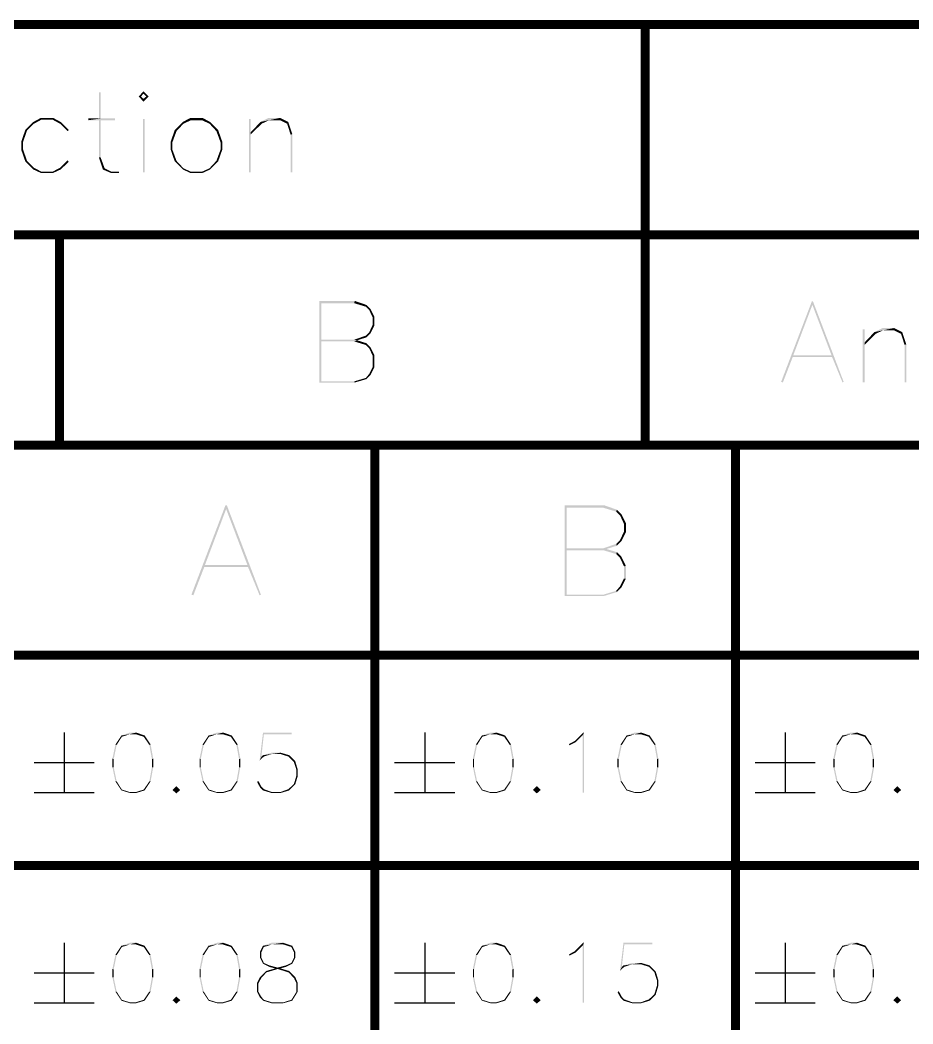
# Model space of a CAD drawing. Header units: millimetres. Extents: x 0 to 297, y 0 to 210.
# Drawn here: x 190.53 to 205.39, y 16.71 to 33.42 of the extents above; entities that cross this region are included whole.
import ezdxf

# ---------------------------------------------------------------- set-up
doc = ezdxf.new("R2010")
doc.units = ezdxf.units.MM
doc.header["$LTSCALE"] = 16.335
doc.layers.get('0').update_dxf_attribs({"linetype": 'CONTINUOUS'})

msp = doc.modelspace()

# ---------------------------------------------------------------- linework, layer by layer
at = {"color": 7, "linetype": 'Continuous'}
for p, q in [((191.19, 29.827), (220.44, 29.827)), ((191.19, 29.827), (191.19, 26.327)), ((191.193, 29.823), (200.943, 29.823)), ((191.193, 29.823), (191.193, 26.323)), ((200.94, 29.827), (200.94, 26.327)), ((200.943, 29.823), (200.943, 26.323)), ((191.19, 26.327), (220.44, 26.327)), ((191.193, 26.323), (200.943, 26.323)), ((191.263, 21.563), (191.263, 20.563)), ((197.263, 21.563), (197.263, 20.563)), ((203.263, 21.563), (203.263, 20.563)), ((190.763, 21.063), (191.763, 21.063)), ((196.763, 21.063), (197.763, 21.063)), ((202.763, 21.063), (203.763, 21.063)), ((190.763, 20.563), (191.763, 20.563)), ((196.763, 20.563), (197.763, 20.563)), ((202.763, 20.563), (203.763, 20.563)), ((191.263, 18.063), (191.263, 17.063)), ((197.263, 18.063), (197.263, 17.063)), ((203.263, 18.063), (203.263, 17.063)), ((190.763, 17.563), (191.763, 17.563)), ((196.763, 17.563), (197.763, 17.563)), ((202.763, 17.563), (203.763, 17.563)), ((190.763, 17.063), (191.763, 17.063)), ((196.763, 17.063), (197.763, 17.063)), ((202.763, 17.063), (203.763, 17.063))]:
    msp.add_line(p, q, dxfattribs=at)
at = {"color": 7, "linetype": 'Continuous', "const_width": 0.15}
for points in [[(179.434, 33.348), (291.734, 33.348)], [(200.934, 26.348), (200.934, 33.348)], [(179.434, 29.848), (220.43, 29.848)], [(191.184, 26.348), (191.184, 29.848)], [(179.434, 26.348), (291.734, 26.348)], [(196.434, 26.348), (196.434, 5.348)], [(202.434, 26.348), (202.434, 5.348)], [(179.434, 22.848), (243.734, 22.848)], [(179.434, 19.348), (243.734, 19.348)]]:
    msp.add_lwpolyline(points, dxfattribs=at)
at = {"color": 7, "linetype": 'Continuous'}
for points in [[(191.868, 32.219), (191.839, 31.785), (191.839, 32.219)], [(191.839, 31.785), (191.868, 32.219), (191.868, 31.785)], [(192.581, 32.2), (192.504, 32.151), (192.581, 32.238)], [(192.504, 32.151), (192.581, 32.2), (192.543, 32.151)], [(192.543, 32.151), (192.581, 32.065), (192.504, 32.151)], [(192.543, 32.151), (192.581, 32.113), (192.581, 32.065)], [(192.63, 32.151), (192.581, 32.2), (192.581, 32.238)], [(192.63, 32.151), (192.581, 32.238), (192.668, 32.151)], [(192.668, 32.151), (192.581, 32.113), (192.63, 32.151)], [(192.581, 32.113), (192.668, 32.151), (192.581, 32.065)], [(190.884, 31.766), (190.749, 31.727), (190.875, 31.795)], [(190.749, 31.727), (190.884, 31.766), (190.759, 31.698)], [(190.875, 31.795), (191.077, 31.795), (190.884, 31.766)], [(191.068, 31.766), (190.884, 31.766), (191.077, 31.795)], [(191.068, 31.766), (191.077, 31.795), (191.203, 31.727)], [(191.203, 31.727), (191.193, 31.698), (191.068, 31.766)], [(191.868, 31.785), (192.109, 31.785), (191.665, 31.756)], [(191.839, 31.785), (191.868, 31.785), (191.665, 31.756)], [(191.839, 31.785), (191.665, 31.756), (191.665, 31.785)], [(191.839, 31.756), (191.665, 31.756), (192.109, 31.785)], [(191.868, 31.756), (191.839, 31.756), (192.109, 31.785)], [(191.868, 31.756), (191.839, 31.139), (191.839, 31.756)], [(191.839, 31.139), (191.868, 31.756), (191.868, 31.139)], [(191.868, 31.756), (192.109, 31.785), (192.109, 31.756)], [(192.601, 31.775), (192.572, 30.888), (192.572, 31.775)], [(192.572, 30.888), (192.601, 31.775), (192.601, 30.888)], [(193.372, 31.756), (193.237, 31.727), (193.363, 31.795)], [(193.237, 31.727), (193.372, 31.756), (193.247, 31.698)], [(193.363, 31.795), (193.565, 31.795), (193.372, 31.756)], [(193.555, 31.756), (193.372, 31.756), (193.565, 31.795)], [(193.555, 31.756), (193.565, 31.795), (193.69, 31.727)], [(193.69, 31.727), (193.681, 31.698), (193.555, 31.756)], [(194.365, 31.775), (194.365, 31.553), (194.336, 30.888)], [(194.365, 31.775), (194.336, 30.888), (194.336, 31.775)], [(194.857, 31.795), (194.674, 31.756), (194.529, 31.727)], [(194.857, 31.795), (194.529, 31.727), (194.664, 31.795)], [(194.529, 31.727), (194.674, 31.756), (194.549, 31.698)], [(194.857, 31.756), (194.674, 31.756), (194.857, 31.795)], [(194.857, 31.756), (194.857, 31.795), (194.992, 31.727)], [(194.992, 31.727), (194.973, 31.698), (194.857, 31.756)], [(190.643, 31.582), (190.547, 31.399), (190.614, 31.592)], [(190.759, 31.698), (190.614, 31.592), (190.749, 31.727)], [(190.614, 31.592), (190.759, 31.698), (190.643, 31.582)], [(191.193, 31.698), (191.203, 31.727), (191.338, 31.592)], [(191.338, 31.592), (191.318, 31.573), (191.193, 31.698)], [(193.131, 31.573), (193.035, 31.399), (193.102, 31.592)], [(193.247, 31.698), (193.102, 31.592), (193.237, 31.727)], [(193.102, 31.592), (193.247, 31.698), (193.131, 31.573)], [(193.681, 31.698), (193.69, 31.727), (193.825, 31.592)], [(193.825, 31.592), (193.796, 31.573), (193.681, 31.698)], [(193.796, 31.573), (193.825, 31.592), (193.893, 31.399)], [(194.549, 31.698), (194.365, 31.553), (194.529, 31.727)], [(194.365, 31.553), (194.549, 31.698), (194.365, 31.515)], [(194.973, 31.698), (194.992, 31.727), (195.06, 31.525)], [(195.06, 31.525), (195.031, 31.515), (194.973, 31.698)], [(190.547, 31.399), (190.643, 31.582), (190.576, 31.39)], [(193.035, 31.399), (193.131, 31.573), (193.064, 31.39)], [(193.893, 31.399), (193.864, 31.39), (193.796, 31.573)], [(194.365, 31.553), (194.365, 31.515), (194.336, 30.888)], [(194.336, 30.888), (194.365, 31.515), (194.365, 30.888)], [(195.031, 30.888), (195.031, 31.515), (195.06, 31.525)], [(195.031, 30.888), (195.06, 31.525), (195.06, 30.888)], [(190.576, 31.39), (190.547, 31.264), (190.547, 31.399)], [(190.576, 31.39), (190.576, 31.274), (190.547, 31.264)], [(190.547, 31.264), (190.576, 31.274), (190.643, 31.081)], [(190.643, 31.081), (190.614, 31.071), (190.547, 31.264)], [(193.064, 31.39), (193.035, 31.264), (193.035, 31.399)], [(193.035, 31.264), (193.064, 31.39), (193.064, 31.264)], [(193.064, 31.264), (193.102, 31.071), (193.035, 31.264)], [(193.064, 31.264), (193.131, 31.081), (193.102, 31.071)], [(193.893, 31.264), (193.796, 31.081), (193.864, 31.264)], [(193.796, 31.081), (193.893, 31.264), (193.825, 31.071)], [(193.864, 31.264), (193.864, 31.39), (193.893, 31.399)], [(193.864, 31.264), (193.893, 31.399), (193.893, 31.264)], [(191.338, 31.062), (191.193, 30.965), (191.318, 31.091)], [(191.868, 31.139), (191.906, 30.936), (191.839, 31.139)], [(191.868, 31.139), (191.935, 30.956), (191.906, 30.936)], [(190.614, 31.071), (190.643, 31.081), (190.759, 30.965)], [(190.759, 30.965), (190.749, 30.936), (190.614, 31.071)], [(190.749, 30.936), (190.759, 30.965), (190.884, 30.898)], [(190.884, 30.898), (190.875, 30.878), (190.749, 30.936)], [(191.203, 30.936), (191.068, 30.898), (191.193, 30.965)], [(191.068, 30.898), (191.203, 30.936), (191.077, 30.878)], [(191.193, 30.965), (191.338, 31.062), (191.203, 30.936)], [(191.906, 30.936), (191.935, 30.956), (192.051, 30.898)], [(192.051, 30.898), (192.041, 30.878), (191.906, 30.936)], [(193.102, 31.071), (193.131, 31.081), (193.247, 30.956)], [(193.247, 30.956), (193.237, 30.936), (193.102, 31.071)], [(193.237, 30.936), (193.247, 30.956), (193.372, 30.898)], [(193.372, 30.898), (193.363, 30.878), (193.237, 30.936)], [(193.69, 30.936), (193.555, 30.898), (193.681, 30.956)], [(193.555, 30.898), (193.69, 30.936), (193.565, 30.878)], [(193.825, 31.071), (193.681, 30.956), (193.796, 31.081)], [(193.681, 30.956), (193.825, 31.071), (193.69, 30.936)], [(190.884, 30.898), (191.068, 30.898), (190.875, 30.878)], [(191.077, 30.878), (190.875, 30.878), (191.068, 30.898)], [(192.051, 30.898), (192.176, 30.898), (192.041, 30.878)], [(192.041, 30.878), (192.176, 30.898), (192.176, 30.878)], [(193.372, 30.898), (193.555, 30.898), (193.363, 30.878)], [(193.565, 30.878), (193.363, 30.878), (193.555, 30.898)], [(195.511, 28.748), (196.099, 28.748), (195.54, 28.71)], [(195.54, 28.71), (195.511, 27.389), (195.511, 28.748)], [(196.09, 28.71), (195.54, 28.71), (196.099, 28.748)], [(196.09, 28.71), (196.099, 28.748), (196.292, 28.681)], [(195.54, 28.71), (195.54, 28.102), (195.511, 27.389)], [(196.292, 28.681), (196.283, 28.652), (196.09, 28.71)], [(196.283, 28.652), (196.292, 28.681), (196.36, 28.613)], [(196.36, 28.613), (196.34, 28.594), (196.283, 28.652)], [(196.34, 28.594), (196.36, 28.613), (196.427, 28.478)], [(196.427, 28.478), (196.398, 28.469), (196.34, 28.594)], [(203.726, 28.74), (203.716, 28.682), (203.196, 27.4)], [(203.726, 28.74), (203.196, 27.4), (203.707, 28.74)], [(203.716, 28.682), (203.398, 27.843), (203.196, 27.4)], [(204.035, 27.843), (203.716, 28.682), (203.726, 28.74)], [(204.035, 27.843), (203.726, 28.74), (204.237, 27.4)], [(196.398, 28.353), (196.398, 28.469), (196.427, 28.478)], [(196.398, 28.353), (196.427, 28.478), (196.427, 28.343)], [(196.427, 28.343), (196.34, 28.227), (196.398, 28.353)], [(196.34, 28.227), (196.427, 28.343), (196.36, 28.208)], [(204.584, 28.277), (204.584, 28.055), (204.555, 27.39)], [(204.584, 28.277), (204.555, 27.39), (204.555, 28.277)], [(205.076, 28.296), (204.893, 28.258), (204.748, 28.229)], [(205.076, 28.296), (204.748, 28.229), (204.883, 28.296)], [(204.748, 28.229), (204.893, 28.258), (204.767, 28.2)], [(205.076, 28.258), (204.893, 28.258), (205.076, 28.296)], [(205.076, 28.258), (205.076, 28.296), (205.211, 28.229)], [(205.211, 28.229), (205.192, 28.2), (205.076, 28.258)], [(195.54, 28.102), (195.54, 28.073), (195.511, 27.389)], [(196.09, 28.102), (196.138, 28.092), (195.54, 28.073)], [(195.54, 28.102), (196.09, 28.102), (195.54, 28.073)], [(196.09, 28.073), (195.54, 28.073), (196.138, 28.092)], [(196.292, 28.141), (196.09, 28.102), (196.283, 28.17)], [(196.09, 28.102), (196.292, 28.141), (196.138, 28.092)], [(196.09, 28.073), (196.138, 28.092), (196.292, 28.044)], [(196.36, 28.208), (196.283, 28.17), (196.34, 28.227)], [(196.283, 28.17), (196.36, 28.208), (196.292, 28.141)], [(204.767, 28.2), (204.584, 28.055), (204.748, 28.229)], [(204.584, 28.055), (204.767, 28.2), (204.584, 28.017)], [(205.192, 28.2), (205.211, 28.229), (205.279, 28.026)], [(205.279, 28.026), (205.25, 28.017), (205.192, 28.2)], [(195.54, 28.073), (195.54, 27.408), (195.511, 27.389)], [(196.292, 28.044), (196.283, 28.015), (196.09, 28.073)], [(196.283, 28.015), (196.292, 28.044), (196.36, 27.977)], [(196.36, 27.977), (196.34, 27.957), (196.283, 28.015)], [(196.34, 27.957), (196.36, 27.977), (196.427, 27.842)], [(196.427, 27.842), (196.398, 27.832), (196.34, 27.957)], [(204.584, 28.055), (204.584, 28.017), (204.555, 27.39)], [(204.555, 27.39), (204.584, 28.017), (204.584, 27.39)], [(205.25, 27.39), (205.25, 28.017), (205.279, 28.026)], [(205.25, 27.39), (205.279, 28.026), (205.279, 27.39)], [(196.398, 27.649), (196.398, 27.832), (196.427, 27.842)], [(196.398, 27.649), (196.427, 27.842), (196.427, 27.649)], [(203.398, 27.843), (203.389, 27.814), (203.196, 27.4)], [(203.196, 27.4), (203.389, 27.814), (203.225, 27.39)], [(203.398, 27.843), (204.035, 27.843), (203.389, 27.814)], [(204.044, 27.814), (203.389, 27.814), (204.035, 27.843)], [(204.237, 27.4), (204.044, 27.814), (204.035, 27.843)], [(204.237, 27.4), (204.218, 27.39), (204.044, 27.814)], [(196.427, 27.649), (196.34, 27.533), (196.398, 27.649)], [(196.34, 27.533), (196.427, 27.649), (196.36, 27.514)], [(195.54, 27.408), (196.09, 27.408), (195.511, 27.389)], [(196.099, 27.389), (195.511, 27.389), (196.09, 27.408)], [(196.292, 27.446), (196.09, 27.408), (196.283, 27.466)], [(196.09, 27.408), (196.292, 27.446), (196.099, 27.389)], [(196.36, 27.514), (196.283, 27.466), (196.34, 27.533)], [(196.283, 27.466), (196.36, 27.514), (196.292, 27.446)], [(193.969, 25.347), (193.958, 25.283), (193.38, 23.858)], [(193.969, 25.347), (193.38, 23.858), (193.947, 25.347)], [(193.958, 25.283), (193.605, 24.351), (193.38, 23.858)], [(194.312, 24.351), (193.958, 25.283), (193.969, 25.347)], [(194.312, 24.351), (193.969, 25.347), (194.537, 23.858)], [(199.594, 25.347), (200.247, 25.347), (199.626, 25.304)], [(199.626, 25.304), (199.594, 23.836), (199.594, 25.347)], [(199.626, 25.304), (199.626, 24.629), (199.594, 23.836)], [(200.237, 25.304), (199.626, 25.304), (200.247, 25.347)], [(200.237, 25.304), (200.247, 25.347), (200.462, 25.272)], [(200.462, 25.272), (200.451, 25.24), (200.237, 25.304)], [(200.451, 25.24), (200.462, 25.272), (200.537, 25.197)], [(200.537, 25.197), (200.515, 25.176), (200.451, 25.24)], [(200.515, 25.176), (200.537, 25.197), (200.612, 25.047)], [(200.612, 25.047), (200.58, 25.036), (200.515, 25.176)], [(200.612, 24.897), (200.515, 24.768), (200.58, 24.908)], [(200.58, 24.908), (200.58, 25.036), (200.612, 25.047)], [(200.58, 24.908), (200.612, 25.047), (200.612, 24.897)], [(200.537, 24.747), (200.451, 24.704), (200.515, 24.768)], [(200.451, 24.704), (200.537, 24.747), (200.462, 24.672)], [(200.515, 24.768), (200.612, 24.897), (200.537, 24.747)], [(199.626, 24.629), (199.626, 24.597), (199.594, 23.836)], [(199.626, 24.597), (199.626, 23.858), (199.594, 23.836)], [(200.237, 24.629), (200.29, 24.618), (199.626, 24.597)], [(199.626, 24.629), (200.237, 24.629), (199.626, 24.597)], [(200.237, 24.597), (199.626, 24.597), (200.29, 24.618)], [(200.462, 24.672), (200.237, 24.629), (200.451, 24.704)], [(200.237, 24.629), (200.462, 24.672), (200.29, 24.618)], [(200.237, 24.597), (200.29, 24.618), (200.462, 24.565)], [(200.462, 24.565), (200.451, 24.533), (200.237, 24.597)], [(200.451, 24.533), (200.462, 24.565), (200.537, 24.49)], [(200.537, 24.49), (200.515, 24.468), (200.451, 24.533)], [(200.515, 24.468), (200.537, 24.49), (200.612, 24.34)], [(200.612, 24.34), (200.58, 24.329), (200.515, 24.468)], [(193.605, 24.351), (193.594, 24.318), (193.38, 23.858)], [(193.38, 23.858), (193.594, 24.318), (193.412, 23.847)], [(193.605, 24.351), (194.312, 24.351), (193.594, 24.318)], [(194.322, 24.318), (193.594, 24.318), (194.312, 24.351)], [(194.537, 23.858), (194.322, 24.318), (194.312, 24.351)], [(194.537, 23.858), (194.515, 23.847), (194.322, 24.318)], [(200.58, 24.126), (200.58, 24.329), (200.612, 24.34)], [(200.58, 24.126), (200.612, 24.34), (200.612, 24.126)], [(200.612, 24.126), (200.515, 23.997), (200.58, 24.126)], [(200.515, 23.997), (200.612, 24.126), (200.537, 23.976)], [(200.462, 23.901), (200.237, 23.858), (200.451, 23.922)], [(200.237, 23.858), (200.462, 23.901), (200.247, 23.836)], [(200.537, 23.976), (200.451, 23.922), (200.515, 23.997)], [(200.451, 23.922), (200.537, 23.976), (200.462, 23.901)], [(199.626, 23.858), (200.237, 23.858), (199.594, 23.836)], [(200.247, 23.836), (199.594, 23.836), (200.237, 23.858)], [(192.458, 21.563), (192.358, 21.535), (192.215, 21.513)], [(192.458, 21.563), (192.215, 21.513), (192.358, 21.563)], [(192.451, 21.535), (192.358, 21.535), (192.458, 21.563)], [(192.451, 21.535), (192.458, 21.563), (192.601, 21.513)], [(193.908, 21.563), (193.808, 21.535), (193.665, 21.513)], [(193.908, 21.563), (193.665, 21.513), (193.808, 21.563)], [(193.901, 21.535), (193.808, 21.535), (193.908, 21.563)], [(193.901, 21.535), (193.908, 21.563), (194.051, 21.513)], [(194.586, 21.535), (194.515, 21.099), (194.572, 21.563)], [(194.572, 21.563), (195.051, 21.563), (194.586, 21.535)], [(194.586, 21.535), (195.051, 21.563), (195.051, 21.535)], [(198.458, 21.563), (198.358, 21.535), (198.215, 21.513)], [(198.458, 21.563), (198.215, 21.513), (198.358, 21.563)], [(198.451, 21.535), (198.358, 21.535), (198.458, 21.563)], [(198.451, 21.535), (198.458, 21.563), (198.601, 21.513)], [(199.915, 21.563), (199.894, 21.52), (199.758, 21.42)], [(199.915, 21.563), (199.758, 21.42), (199.901, 21.563)], [(199.894, 20.563), (199.894, 21.52), (199.915, 21.563)], [(199.894, 20.563), (199.915, 21.563), (199.915, 20.563)], [(200.865, 21.563), (200.765, 21.535), (200.622, 21.513)], [(200.865, 21.563), (200.622, 21.513), (200.765, 21.563)], [(200.858, 21.535), (200.765, 21.535), (200.865, 21.563)], [(200.858, 21.535), (200.865, 21.563), (201.008, 21.513)], [(204.458, 21.563), (204.358, 21.535), (204.215, 21.513)], [(204.458, 21.563), (204.215, 21.513), (204.358, 21.563)], [(204.451, 21.535), (204.358, 21.535), (204.458, 21.563)], [(204.451, 21.535), (204.458, 21.563), (204.601, 21.513)], [(192.222, 21.492), (192.115, 21.363), (192.215, 21.513)], [(192.115, 21.363), (192.222, 21.492), (192.136, 21.356)], [(192.215, 21.513), (192.358, 21.535), (192.222, 21.492)], [(192.601, 21.513), (192.586, 21.492), (192.451, 21.535)], [(192.586, 21.492), (192.601, 21.513), (192.701, 21.363)], [(192.701, 21.363), (192.679, 21.356), (192.586, 21.492)], [(193.672, 21.492), (193.565, 21.363), (193.665, 21.513)], [(193.565, 21.363), (193.672, 21.492), (193.586, 21.356)], [(193.665, 21.513), (193.808, 21.535), (193.672, 21.492)], [(194.051, 21.513), (194.036, 21.492), (193.901, 21.535)], [(194.036, 21.492), (194.051, 21.513), (194.151, 21.363)], [(194.151, 21.363), (194.129, 21.356), (194.036, 21.492)], [(194.586, 21.535), (194.544, 21.156), (194.515, 21.099)], [(198.222, 21.492), (198.115, 21.363), (198.215, 21.513)], [(198.115, 21.363), (198.222, 21.492), (198.136, 21.356)], [(198.215, 21.513), (198.358, 21.535), (198.222, 21.492)], [(198.601, 21.513), (198.586, 21.492), (198.451, 21.535)], [(198.586, 21.492), (198.601, 21.513), (198.701, 21.363)], [(198.701, 21.363), (198.679, 21.356), (198.586, 21.492)], [(199.772, 21.399), (199.665, 21.37), (199.758, 21.42)], [(199.665, 21.37), (199.772, 21.399), (199.672, 21.349)], [(199.758, 21.42), (199.894, 21.52), (199.772, 21.399)], [(200.629, 21.492), (200.522, 21.363), (200.622, 21.513)], [(200.522, 21.363), (200.629, 21.492), (200.544, 21.356)], [(200.622, 21.513), (200.765, 21.535), (200.629, 21.492)], [(201.008, 21.513), (200.994, 21.492), (200.858, 21.535)], [(200.994, 21.492), (201.008, 21.513), (201.108, 21.363)], [(201.108, 21.363), (201.086, 21.356), (200.994, 21.492)], [(204.222, 21.492), (204.115, 21.363), (204.215, 21.513)], [(204.115, 21.363), (204.222, 21.492), (204.136, 21.356)], [(204.215, 21.513), (204.358, 21.535), (204.222, 21.492)], [(204.601, 21.513), (204.586, 21.492), (204.451, 21.535)], [(204.586, 21.492), (204.601, 21.513), (204.701, 21.363)], [(204.701, 21.363), (204.679, 21.356), (204.586, 21.492)], [(192.136, 21.356), (192.065, 21.127), (192.115, 21.363)], [(192.065, 21.127), (192.136, 21.356), (192.086, 21.12)], [(192.679, 21.356), (192.701, 21.363), (192.744, 21.127)], [(192.744, 21.127), (192.722, 21.12), (192.679, 21.356)], [(193.586, 21.356), (193.515, 21.127), (193.565, 21.363)], [(193.515, 21.127), (193.586, 21.356), (193.536, 21.12)], [(194.129, 21.356), (194.151, 21.363), (194.194, 21.127)], [(194.194, 21.127), (194.172, 21.12), (194.129, 21.356)], [(194.865, 21.227), (194.722, 21.206), (194.572, 21.185)], [(194.865, 21.227), (194.572, 21.185), (194.715, 21.227)], [(194.858, 21.206), (194.722, 21.206), (194.865, 21.227)], [(194.858, 21.206), (194.865, 21.227), (195.008, 21.185)], [(198.136, 21.356), (198.065, 21.127), (198.115, 21.363)], [(198.065, 21.127), (198.136, 21.356), (198.086, 21.12)], [(198.679, 21.356), (198.701, 21.363), (198.744, 21.127)], [(198.744, 21.127), (198.722, 21.12), (198.679, 21.356)], [(200.544, 21.356), (200.472, 21.127), (200.522, 21.363)], [(200.472, 21.127), (200.544, 21.356), (200.494, 21.12)], [(201.086, 21.356), (201.108, 21.363), (201.151, 21.127)], [(201.151, 21.127), (201.129, 21.12), (201.086, 21.356)], [(204.136, 21.356), (204.065, 21.127), (204.115, 21.363)], [(204.065, 21.127), (204.136, 21.356), (204.086, 21.12)], [(204.679, 21.356), (204.701, 21.363), (204.744, 21.127)], [(204.744, 21.127), (204.722, 21.12), (204.679, 21.356)], [(192.086, 21.12), (192.065, 20.985), (192.065, 21.127)], [(192.065, 20.985), (192.086, 21.12), (192.086, 20.985)], [(192.722, 20.985), (192.722, 21.12), (192.744, 21.127)], [(192.722, 20.985), (192.744, 21.127), (192.744, 20.985)], [(193.536, 21.12), (193.515, 20.985), (193.515, 21.127)], [(193.515, 20.985), (193.536, 21.12), (193.536, 20.985)], [(194.172, 20.985), (194.172, 21.12), (194.194, 21.127)], [(194.172, 20.985), (194.194, 21.127), (194.194, 20.985)], [(194.544, 21.156), (194.586, 21.163), (194.515, 21.099)], [(194.586, 21.163), (194.544, 21.156), (194.572, 21.185)], [(194.572, 21.185), (194.722, 21.206), (194.586, 21.163)], [(195.008, 21.185), (194.994, 21.163), (194.858, 21.206)], [(194.994, 21.163), (195.008, 21.185), (195.108, 21.085)], [(195.108, 21.085), (195.086, 21.07), (194.994, 21.163)], [(195.086, 21.07), (195.108, 21.085), (195.151, 20.942)], [(195.151, 20.942), (195.129, 20.935), (195.086, 21.07)], [(198.086, 21.12), (198.065, 20.985), (198.065, 21.127)], [(198.065, 20.985), (198.086, 21.12), (198.086, 20.985)], [(198.722, 20.985), (198.722, 21.12), (198.744, 21.127)], [(198.722, 20.985), (198.744, 21.127), (198.744, 20.985)], [(200.494, 21.12), (200.472, 20.985), (200.472, 21.127)], [(200.472, 20.985), (200.494, 21.12), (200.494, 20.985)], [(201.129, 20.985), (201.129, 21.12), (201.151, 21.127)], [(201.129, 20.985), (201.151, 21.127), (201.151, 20.985)], [(204.086, 21.12), (204.065, 20.985), (204.065, 21.127)], [(204.065, 20.985), (204.086, 21.12), (204.086, 20.985)], [(204.722, 20.985), (204.722, 21.12), (204.744, 21.127)], [(204.722, 20.985), (204.744, 21.127), (204.744, 20.985)], [(192.086, 20.985), (192.115, 20.749), (192.065, 20.985)], [(192.115, 20.749), (192.086, 20.985), (192.136, 20.749)], [(192.744, 20.985), (192.679, 20.749), (192.722, 20.985)], [(192.679, 20.749), (192.744, 20.985), (192.701, 20.749)], [(193.536, 20.985), (193.565, 20.749), (193.515, 20.985)], [(193.565, 20.749), (193.536, 20.985), (193.586, 20.749)], [(194.194, 20.985), (194.129, 20.749), (194.172, 20.985)], [(194.129, 20.749), (194.194, 20.985), (194.151, 20.749)], [(195.129, 20.849), (195.129, 20.935), (195.151, 20.942)], [(195.129, 20.849), (195.151, 20.942), (195.151, 20.842)], [(198.086, 20.985), (198.115, 20.749), (198.065, 20.985)], [(198.115, 20.749), (198.086, 20.985), (198.136, 20.749)], [(198.744, 20.985), (198.679, 20.749), (198.722, 20.985)], [(198.679, 20.749), (198.744, 20.985), (198.701, 20.749)], [(200.494, 20.985), (200.522, 20.749), (200.472, 20.985)], [(200.522, 20.749), (200.494, 20.985), (200.544, 20.749)], [(201.151, 20.985), (201.086, 20.749), (201.129, 20.985)], [(201.086, 20.749), (201.151, 20.985), (201.108, 20.749)], [(204.086, 20.985), (204.115, 20.749), (204.065, 20.985)], [(204.115, 20.749), (204.086, 20.985), (204.136, 20.749)], [(204.744, 20.985), (204.679, 20.749), (204.722, 20.985)], [(204.679, 20.749), (204.744, 20.985), (204.701, 20.749)], [(192.136, 20.749), (192.215, 20.599), (192.115, 20.749)], [(192.136, 20.749), (192.222, 20.613), (192.215, 20.599)], [(192.701, 20.749), (192.586, 20.613), (192.679, 20.749)], [(192.586, 20.613), (192.701, 20.749), (192.601, 20.599)], [(193.586, 20.749), (193.665, 20.599), (193.565, 20.749)], [(193.586, 20.749), (193.672, 20.613), (193.665, 20.599)], [(194.151, 20.749), (194.036, 20.613), (194.129, 20.749)], [(194.036, 20.613), (194.151, 20.749), (194.051, 20.599)], [(194.472, 20.742), (194.494, 20.756), (194.544, 20.663)], [(194.544, 20.663), (194.522, 20.649), (194.472, 20.742)], [(195.151, 20.842), (195.086, 20.706), (195.129, 20.849)], [(195.086, 20.706), (195.151, 20.842), (195.108, 20.699)], [(198.136, 20.749), (198.215, 20.599), (198.115, 20.749)], [(198.136, 20.749), (198.222, 20.613), (198.215, 20.599)], [(198.701, 20.749), (198.586, 20.613), (198.679, 20.749)], [(198.586, 20.613), (198.701, 20.749), (198.601, 20.599)], [(200.544, 20.749), (200.622, 20.599), (200.522, 20.749)], [(200.544, 20.749), (200.629, 20.613), (200.622, 20.599)], [(201.108, 20.749), (200.994, 20.613), (201.086, 20.749)], [(200.994, 20.613), (201.108, 20.749), (201.008, 20.599)], [(204.136, 20.749), (204.215, 20.599), (204.115, 20.749)], [(204.136, 20.749), (204.222, 20.613), (204.215, 20.599)], [(204.701, 20.749), (204.586, 20.613), (204.679, 20.749)], [(204.586, 20.613), (204.701, 20.749), (204.601, 20.599)], [(192.215, 20.599), (192.222, 20.613), (192.358, 20.57)], [(192.358, 20.57), (192.358, 20.556), (192.215, 20.599)], [(192.358, 20.57), (192.451, 20.57), (192.358, 20.556)], [(192.458, 20.556), (192.358, 20.556), (192.451, 20.57)], [(192.601, 20.599), (192.451, 20.57), (192.586, 20.613)], [(192.451, 20.57), (192.601, 20.599), (192.458, 20.556)], [(193.065, 20.606), (193.129, 20.67), (193.194, 20.606)], [(193.194, 20.606), (193.129, 20.549), (193.065, 20.606)], [(193.665, 20.599), (193.672, 20.613), (193.808, 20.57)], [(193.808, 20.57), (193.808, 20.556), (193.665, 20.599)], [(193.808, 20.57), (193.901, 20.57), (193.808, 20.556)], [(193.908, 20.556), (193.808, 20.556), (193.901, 20.57)], [(194.051, 20.599), (193.901, 20.57), (194.036, 20.613)], [(193.901, 20.57), (194.051, 20.599), (193.908, 20.556)], [(194.522, 20.649), (194.544, 20.663), (194.586, 20.62)], [(194.586, 20.62), (194.572, 20.599), (194.522, 20.649)], [(194.572, 20.599), (194.586, 20.62), (194.722, 20.57)], [(194.722, 20.57), (194.715, 20.556), (194.572, 20.599)], [(194.722, 20.57), (194.858, 20.57), (194.715, 20.556)], [(194.865, 20.556), (194.715, 20.556), (194.858, 20.57)], [(195.008, 20.599), (194.858, 20.57), (194.994, 20.62)], [(194.858, 20.57), (195.008, 20.599), (194.865, 20.556)], [(195.108, 20.699), (194.994, 20.62), (195.086, 20.706)], [(194.994, 20.62), (195.108, 20.699), (195.008, 20.599)], [(198.215, 20.599), (198.222, 20.613), (198.358, 20.57)], [(198.358, 20.57), (198.358, 20.556), (198.215, 20.599)], [(198.358, 20.57), (198.451, 20.57), (198.358, 20.556)], [(198.458, 20.556), (198.358, 20.556), (198.451, 20.57)], [(198.601, 20.599), (198.451, 20.57), (198.586, 20.613)], [(198.451, 20.57), (198.601, 20.599), (198.458, 20.556)], [(199.065, 20.606), (199.129, 20.67), (199.194, 20.606)], [(199.194, 20.606), (199.129, 20.549), (199.065, 20.606)], [(200.622, 20.599), (200.629, 20.613), (200.765, 20.57)], [(200.765, 20.57), (200.765, 20.556), (200.622, 20.599)], [(200.765, 20.57), (200.858, 20.57), (200.765, 20.556)], [(200.865, 20.556), (200.765, 20.556), (200.858, 20.57)], [(201.008, 20.599), (200.858, 20.57), (200.994, 20.613)], [(200.858, 20.57), (201.008, 20.599), (200.865, 20.556)], [(204.215, 20.599), (204.222, 20.613), (204.358, 20.57)], [(204.358, 20.57), (204.358, 20.556), (204.215, 20.599)], [(204.358, 20.57), (204.451, 20.57), (204.358, 20.556)], [(204.458, 20.556), (204.358, 20.556), (204.451, 20.57)], [(204.601, 20.599), (204.451, 20.57), (204.586, 20.613)], [(204.451, 20.57), (204.601, 20.599), (204.458, 20.556)], [(205.065, 20.606), (205.129, 20.67), (205.194, 20.606)], [(205.194, 20.606), (205.129, 20.549), (205.065, 20.606)], [(192.458, 18.063), (192.358, 18.035), (192.215, 18.013)], [(192.458, 18.063), (192.215, 18.013), (192.358, 18.063)], [(192.451, 18.035), (192.358, 18.035), (192.458, 18.063)], [(192.451, 18.035), (192.458, 18.063), (192.601, 18.013)], [(193.908, 18.063), (193.808, 18.035), (193.665, 18.013)], [(193.908, 18.063), (193.665, 18.013), (193.808, 18.063)], [(193.901, 18.035), (193.808, 18.035), (193.908, 18.063)], [(193.901, 18.035), (193.908, 18.063), (194.051, 18.013)], [(194.908, 18.063), (194.722, 18.035), (194.572, 18.013)], [(194.908, 18.063), (194.572, 18.013), (194.715, 18.063)], [(194.908, 18.035), (194.722, 18.035), (194.908, 18.063)], [(194.908, 18.035), (194.908, 18.063), (195.058, 18.013)], [(198.458, 18.063), (198.358, 18.035), (198.215, 18.013)], [(198.458, 18.063), (198.215, 18.013), (198.358, 18.063)], [(198.451, 18.035), (198.358, 18.035), (198.458, 18.063)], [(198.451, 18.035), (198.458, 18.063), (198.601, 18.013)], [(199.915, 18.063), (199.894, 18.02), (199.758, 17.92)], [(199.915, 18.063), (199.758, 17.92), (199.901, 18.063)], [(199.894, 17.063), (199.894, 18.02), (199.915, 18.063)], [(199.894, 17.063), (199.915, 18.063), (199.915, 17.063)], [(200.586, 18.035), (200.515, 17.599), (200.572, 18.063)], [(200.572, 18.063), (201.051, 18.063), (200.586, 18.035)], [(200.586, 18.035), (201.051, 18.063), (201.051, 18.035)], [(204.458, 18.063), (204.358, 18.035), (204.215, 18.013)], [(204.458, 18.063), (204.215, 18.013), (204.358, 18.063)], [(204.451, 18.035), (204.358, 18.035), (204.458, 18.063)], [(204.451, 18.035), (204.458, 18.063), (204.601, 18.013)], [(192.222, 17.992), (192.115, 17.863), (192.215, 18.013)], [(192.115, 17.863), (192.222, 17.992), (192.136, 17.856)], [(192.215, 18.013), (192.358, 18.035), (192.222, 17.992)], [(192.601, 18.013), (192.586, 17.992), (192.451, 18.035)], [(192.586, 17.992), (192.601, 18.013), (192.701, 17.863)], [(192.701, 17.863), (192.679, 17.856), (192.586, 17.992)], [(193.672, 17.992), (193.565, 17.863), (193.665, 18.013)], [(193.565, 17.863), (193.672, 17.992), (193.586, 17.856)], [(193.665, 18.013), (193.808, 18.035), (193.672, 17.992)], [(194.051, 18.013), (194.036, 17.992), (193.901, 18.035)], [(194.036, 17.992), (194.051, 18.013), (194.151, 17.863)], [(194.151, 17.863), (194.129, 17.856), (194.036, 17.992)], [(194.586, 17.992), (194.522, 17.913), (194.572, 18.013)], [(194.522, 17.913), (194.586, 17.992), (194.544, 17.906)], [(194.544, 17.906), (194.522, 17.813), (194.522, 17.913)], [(194.522, 17.813), (194.544, 17.906), (194.544, 17.813)], [(194.572, 18.013), (194.722, 18.035), (194.586, 17.992)], [(195.058, 18.013), (195.044, 17.992), (194.908, 18.035)], [(195.044, 17.992), (195.058, 18.013), (195.108, 17.913)], [(195.108, 17.913), (195.086, 17.906), (195.044, 17.992)], [(195.086, 17.813), (195.086, 17.906), (195.108, 17.913)], [(195.086, 17.813), (195.108, 17.913), (195.108, 17.813)], [(198.222, 17.992), (198.115, 17.863), (198.215, 18.013)], [(198.115, 17.863), (198.222, 17.992), (198.136, 17.856)], [(198.215, 18.013), (198.358, 18.035), (198.222, 17.992)], [(198.601, 18.013), (198.586, 17.992), (198.451, 18.035)], [(198.586, 17.992), (198.601, 18.013), (198.701, 17.863)], [(198.701, 17.863), (198.679, 17.856), (198.586, 17.992)], [(199.772, 17.899), (199.665, 17.87), (199.758, 17.92)], [(199.665, 17.87), (199.772, 17.899), (199.672, 17.849)], [(199.758, 17.92), (199.894, 18.02), (199.772, 17.899)], [(200.586, 18.035), (200.544, 17.656), (200.515, 17.599)], [(204.222, 17.992), (204.115, 17.863), (204.215, 18.013)], [(204.115, 17.863), (204.222, 17.992), (204.136, 17.856)], [(204.215, 18.013), (204.358, 18.035), (204.222, 17.992)], [(204.601, 18.013), (204.586, 17.992), (204.451, 18.035)], [(204.586, 17.992), (204.601, 18.013), (204.701, 17.863)], [(204.701, 17.863), (204.679, 17.856), (204.586, 17.992)], [(192.136, 17.856), (192.065, 17.627), (192.115, 17.863)], [(192.065, 17.627), (192.136, 17.856), (192.086, 17.62)], [(192.679, 17.856), (192.701, 17.863), (192.744, 17.627)], [(192.744, 17.627), (192.722, 17.62), (192.679, 17.856)], [(193.586, 17.856), (193.515, 17.627), (193.565, 17.863)], [(193.515, 17.627), (193.586, 17.856), (193.536, 17.62)], [(194.129, 17.856), (194.151, 17.863), (194.194, 17.627)], [(194.194, 17.627), (194.172, 17.62), (194.129, 17.856)], [(194.544, 17.813), (194.572, 17.713), (194.522, 17.813)], [(194.544, 17.813), (194.586, 17.727), (194.572, 17.713)], [(194.572, 17.713), (194.586, 17.727), (194.679, 17.685)], [(195.058, 17.713), (194.951, 17.685), (195.044, 17.727)], [(195.108, 17.813), (195.044, 17.727), (195.086, 17.813)], [(195.044, 17.727), (195.108, 17.813), (195.058, 17.713)], [(198.136, 17.856), (198.065, 17.627), (198.115, 17.863)], [(198.065, 17.627), (198.136, 17.856), (198.086, 17.62)], [(198.679, 17.856), (198.701, 17.863), (198.744, 17.627)], [(198.744, 17.627), (198.722, 17.62), (198.679, 17.856)], [(200.865, 17.727), (200.722, 17.706), (200.572, 17.685)], [(200.865, 17.727), (200.572, 17.685), (200.715, 17.727)], [(200.858, 17.706), (200.722, 17.706), (200.865, 17.727)], [(200.858, 17.706), (200.865, 17.727), (201.008, 17.685)], [(204.136, 17.856), (204.065, 17.627), (204.115, 17.863)], [(204.065, 17.627), (204.136, 17.856), (204.086, 17.62)], [(204.679, 17.856), (204.701, 17.863), (204.744, 17.627)], [(204.744, 17.627), (204.722, 17.62), (204.679, 17.856)], [(192.086, 17.62), (192.065, 17.485), (192.065, 17.627)], [(192.065, 17.485), (192.086, 17.62), (192.086, 17.485)], [(192.722, 17.485), (192.722, 17.62), (192.744, 17.627)], [(192.722, 17.485), (192.744, 17.627), (192.744, 17.485)], [(193.536, 17.62), (193.515, 17.485), (193.515, 17.627)], [(193.515, 17.485), (193.536, 17.62), (193.536, 17.485)], [(194.172, 17.485), (194.172, 17.62), (194.194, 17.627)], [(194.172, 17.485), (194.194, 17.627), (194.194, 17.485)], [(194.629, 17.57), (194.522, 17.492), (194.622, 17.592)], [(194.522, 17.492), (194.629, 17.57), (194.544, 17.477)], [(194.679, 17.685), (194.672, 17.663), (194.572, 17.713)], [(194.815, 17.627), (194.622, 17.592), (194.772, 17.635)], [(194.815, 17.627), (194.772, 17.613), (194.622, 17.592)], [(194.622, 17.592), (194.772, 17.613), (194.629, 17.57)], [(194.672, 17.663), (194.679, 17.685), (194.815, 17.649)], [(194.815, 17.649), (194.772, 17.635), (194.672, 17.663)], [(194.772, 17.635), (194.815, 17.649), (194.958, 17.663)], [(194.772, 17.635), (194.958, 17.663), (194.858, 17.635)], [(194.772, 17.635), (194.858, 17.635), (194.815, 17.627)], [(194.958, 17.663), (194.815, 17.649), (194.951, 17.685)], [(194.858, 17.635), (194.865, 17.635), (194.815, 17.627)], [(194.858, 17.613), (194.815, 17.627), (194.865, 17.635)], [(194.858, 17.613), (194.865, 17.635), (195.008, 17.592)], [(195.008, 17.592), (194.994, 17.57), (194.858, 17.613)], [(194.951, 17.685), (195.058, 17.713), (194.958, 17.663)], [(194.994, 17.57), (195.008, 17.592), (195.108, 17.492)], [(195.108, 17.492), (195.086, 17.477), (194.994, 17.57)], [(198.086, 17.62), (198.065, 17.485), (198.065, 17.627)], [(198.065, 17.485), (198.086, 17.62), (198.086, 17.485)], [(198.722, 17.485), (198.722, 17.62), (198.744, 17.627)], [(198.722, 17.485), (198.744, 17.627), (198.744, 17.485)], [(200.544, 17.656), (200.586, 17.663), (200.515, 17.599)], [(200.586, 17.663), (200.544, 17.656), (200.572, 17.685)], [(200.572, 17.685), (200.722, 17.706), (200.586, 17.663)], [(201.008, 17.685), (200.994, 17.663), (200.858, 17.706)], [(200.994, 17.663), (201.008, 17.685), (201.108, 17.585)], [(201.108, 17.585), (201.086, 17.57), (200.994, 17.663)], [(201.086, 17.57), (201.108, 17.585), (201.151, 17.442)], [(201.151, 17.442), (201.129, 17.435), (201.086, 17.57)], [(204.086, 17.62), (204.065, 17.485), (204.065, 17.627)], [(204.065, 17.485), (204.086, 17.62), (204.086, 17.485)], [(204.722, 17.485), (204.722, 17.62), (204.744, 17.627)], [(204.722, 17.485), (204.744, 17.627), (204.744, 17.485)], [(192.086, 17.485), (192.115, 17.249), (192.065, 17.485)], [(192.115, 17.249), (192.086, 17.485), (192.136, 17.249)], [(192.744, 17.485), (192.679, 17.249), (192.722, 17.485)], [(192.679, 17.249), (192.744, 17.485), (192.701, 17.249)], [(193.536, 17.485), (193.565, 17.249), (193.515, 17.485)], [(193.565, 17.249), (193.536, 17.485), (193.586, 17.249)], [(194.194, 17.485), (194.129, 17.249), (194.172, 17.485)], [(194.129, 17.249), (194.194, 17.485), (194.151, 17.249)], [(194.544, 17.477), (194.472, 17.392), (194.522, 17.492)], [(194.472, 17.392), (194.544, 17.477), (194.494, 17.385)], [(194.494, 17.385), (194.472, 17.249), (194.472, 17.392)], [(194.472, 17.249), (194.494, 17.385), (194.494, 17.249)], [(195.086, 17.477), (195.108, 17.492), (195.151, 17.392)], [(195.151, 17.392), (195.129, 17.385), (195.086, 17.477)], [(195.129, 17.249), (195.129, 17.385), (195.151, 17.392)], [(195.129, 17.249), (195.151, 17.392), (195.151, 17.249)], [(198.086, 17.485), (198.115, 17.249), (198.065, 17.485)], [(198.115, 17.249), (198.086, 17.485), (198.136, 17.249)], [(198.744, 17.485), (198.679, 17.249), (198.722, 17.485)], [(198.679, 17.249), (198.744, 17.485), (198.701, 17.249)], [(201.129, 17.349), (201.129, 17.435), (201.151, 17.442)], [(201.129, 17.349), (201.151, 17.442), (201.151, 17.342)], [(204.086, 17.485), (204.115, 17.249), (204.065, 17.485)], [(204.115, 17.249), (204.086, 17.485), (204.136, 17.249)], [(204.744, 17.485), (204.679, 17.249), (204.722, 17.485)], [(204.679, 17.249), (204.744, 17.485), (204.701, 17.249)], [(192.136, 17.249), (192.215, 17.099), (192.115, 17.249)], [(192.136, 17.249), (192.222, 17.113), (192.215, 17.099)], [(192.701, 17.249), (192.586, 17.113), (192.679, 17.249)], [(192.586, 17.113), (192.701, 17.249), (192.601, 17.099)], [(193.586, 17.249), (193.665, 17.099), (193.565, 17.249)], [(193.586, 17.249), (193.672, 17.113), (193.665, 17.099)], [(194.151, 17.249), (194.036, 17.113), (194.129, 17.249)], [(194.036, 17.113), (194.151, 17.249), (194.051, 17.099)], [(194.494, 17.249), (194.522, 17.149), (194.472, 17.249)], [(194.494, 17.249), (194.544, 17.163), (194.522, 17.149)], [(195.151, 17.249), (195.044, 17.113), (195.129, 17.249)], [(195.044, 17.113), (195.151, 17.249), (195.058, 17.099)], [(198.136, 17.249), (198.215, 17.099), (198.115, 17.249)], [(198.136, 17.249), (198.222, 17.113), (198.215, 17.099)], [(198.701, 17.249), (198.586, 17.113), (198.679, 17.249)], [(198.586, 17.113), (198.701, 17.249), (198.601, 17.099)], [(200.472, 17.242), (200.494, 17.256), (200.544, 17.163)], [(200.544, 17.163), (200.522, 17.149), (200.472, 17.242)], [(201.151, 17.342), (201.086, 17.206), (201.129, 17.349)], [(201.086, 17.206), (201.151, 17.342), (201.108, 17.199)], [(204.136, 17.249), (204.215, 17.099), (204.115, 17.249)], [(204.136, 17.249), (204.222, 17.113), (204.215, 17.099)], [(204.701, 17.249), (204.586, 17.113), (204.679, 17.249)], [(204.586, 17.113), (204.701, 17.249), (204.601, 17.099)], [(192.215, 17.099), (192.222, 17.113), (192.358, 17.07)], [(192.358, 17.07), (192.358, 17.056), (192.215, 17.099)], [(192.358, 17.07), (192.451, 17.07), (192.358, 17.056)], [(192.458, 17.056), (192.358, 17.056), (192.451, 17.07)], [(192.601, 17.099), (192.451, 17.07), (192.586, 17.113)], [(192.451, 17.07), (192.601, 17.099), (192.458, 17.056)], [(193.065, 17.106), (193.129, 17.17), (193.194, 17.106)], [(193.194, 17.106), (193.129, 17.049), (193.065, 17.106)], [(193.665, 17.099), (193.672, 17.113), (193.808, 17.07)], [(193.808, 17.07), (193.808, 17.056), (193.665, 17.099)], [(193.808, 17.07), (193.901, 17.07), (193.808, 17.056)], [(193.908, 17.056), (193.808, 17.056), (193.901, 17.07)], [(194.051, 17.099), (193.901, 17.07), (194.036, 17.113)], [(193.901, 17.07), (194.051, 17.099), (193.908, 17.056)], [(194.522, 17.149), (194.544, 17.163), (194.586, 17.113)], [(194.586, 17.113), (194.572, 17.099), (194.522, 17.149)], [(194.572, 17.099), (194.586, 17.113), (194.722, 17.07)], [(194.722, 17.07), (194.715, 17.056), (194.572, 17.099)], [(194.722, 17.07), (194.908, 17.07), (194.715, 17.056)], [(194.908, 17.056), (194.715, 17.056), (194.908, 17.07)], [(195.058, 17.099), (194.908, 17.07), (195.044, 17.113)], [(194.908, 17.07), (195.058, 17.099), (194.908, 17.056)], [(198.215, 17.099), (198.222, 17.113), (198.358, 17.07)], [(198.358, 17.07), (198.358, 17.056), (198.215, 17.099)], [(198.358, 17.07), (198.451, 17.07), (198.358, 17.056)], [(198.458, 17.056), (198.358, 17.056), (198.451, 17.07)], [(198.601, 17.099), (198.451, 17.07), (198.586, 17.113)], [(198.451, 17.07), (198.601, 17.099), (198.458, 17.056)], [(199.065, 17.106), (199.129, 17.17), (199.194, 17.106)], [(199.194, 17.106), (199.129, 17.049), (199.065, 17.106)], [(200.522, 17.149), (200.544, 17.163), (200.586, 17.12)], [(200.586, 17.12), (200.572, 17.099), (200.522, 17.149)], [(200.572, 17.099), (200.586, 17.12), (200.722, 17.07)], [(200.722, 17.07), (200.715, 17.056), (200.572, 17.099)], [(200.722, 17.07), (200.858, 17.07), (200.715, 17.056)], [(200.865, 17.056), (200.715, 17.056), (200.858, 17.07)], [(201.008, 17.099), (200.858, 17.07), (200.994, 17.12)], [(200.858, 17.07), (201.008, 17.099), (200.865, 17.056)], [(201.108, 17.199), (200.994, 17.12), (201.086, 17.206)], [(200.994, 17.12), (201.108, 17.199), (201.008, 17.099)], [(204.215, 17.099), (204.222, 17.113), (204.358, 17.07)], [(204.358, 17.07), (204.358, 17.056), (204.215, 17.099)], [(204.358, 17.07), (204.451, 17.07), (204.358, 17.056)], [(204.458, 17.056), (204.358, 17.056), (204.451, 17.07)], [(204.601, 17.099), (204.451, 17.07), (204.586, 17.113)], [(204.451, 17.07), (204.601, 17.099), (204.458, 17.056)], [(205.065, 17.106), (205.129, 17.17), (205.194, 17.106)], [(205.194, 17.106), (205.129, 17.049), (205.065, 17.106)]]:
    msp.add_solid(points, dxfattribs=at)

doc.saveas('drawing.dxf')
